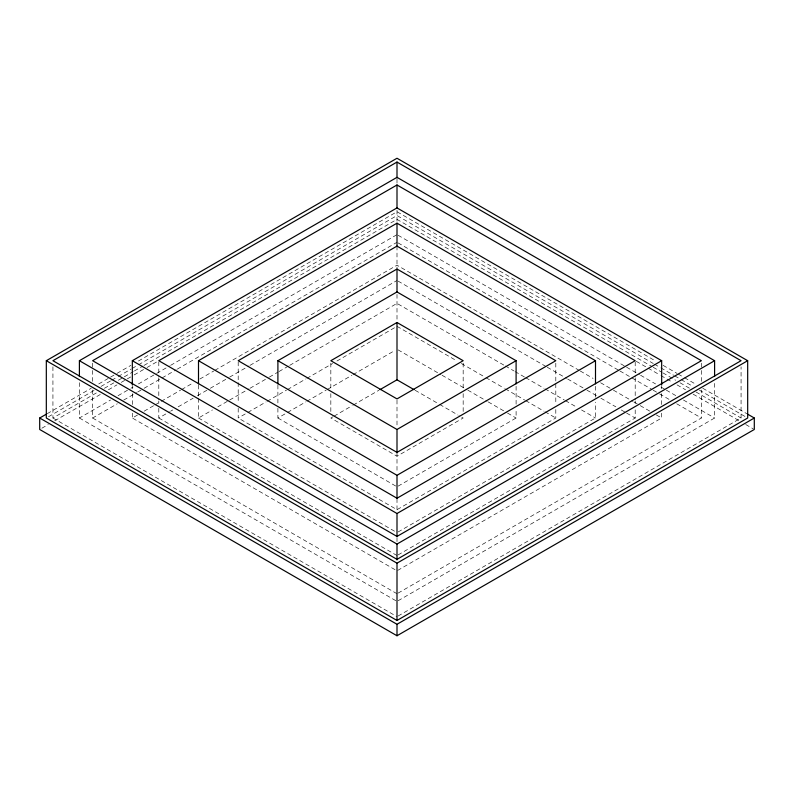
<?xml version="1.0" encoding="UTF-8"?>
<svg xmlns="http://www.w3.org/2000/svg" width="794" height="794" viewBox="0 0 794 794"><rect width="100%" height="100%" fill="white"/><g stroke="black" fill="none" stroke-linecap="round" stroke-linejoin="round"><path stroke-width="0.6" stroke-dasharray="3.97 2.98" d="M47.213 413.674L91.201 388.276M98.714 383.939L109.443 377.746M110.515 377.13L115.884 374.024M116.956 373.408L130.901 365.359M138.414 361.022L397 211.73L655.586 361.022M48.464 416.771L94.575 390.152M101.007 386.43L110.664 380.862M111.736 380.247L117.095 377.15M118.167 376.525L131.04 369.101M132.112 368.476L137.471 365.379M138.543 364.764L397 215.541L653.313 363.523M52.93 366.808L52.93 418.011L97.95 392.018M104.381 388.306L114.028 382.738M118.316 380.266L133.323 371.602M134.394 370.977L142.97 366.024M144.042 365.409L397 219.362L652.102 366.649M41.844 428.234L48.285 424.512M54.726 420.8L100.858 394.161M108.371 389.824L116.956 384.872M121.244 382.39L133.045 375.582M134.126 374.957L145.927 368.148M146.999 367.523L157.728 361.33M79.4 382.658L79.4 418.011L110.515 400.047M118.028 395.71L129.829 388.891M130.901 388.276L133.045 387.035M138.414 383.939L155.584 374.024M156.656 373.408L169.529 365.974M170.601 365.359L397 234.647M92.63 389.973L92.63 418.011L117.284 403.779M123.715 400.067L136.578 392.643M137.65 392.028L142.999 388.931M144.071 388.316L176.228 369.746M177.3 369.131L397 242.289M132.33 413.138L132.33 418.011L137.69 414.915M144.121 411.203L153.768 405.635M154.84 405.019L160.19 401.923M161.261 401.307L180.556 390.172M181.627 389.556L193.408 382.748M199.84 379.036L213.765 370.997M214.837 370.371L397 265.206L579.163 370.371M158.8 408.255L158.8 418.011L169.529 411.818M170.601 411.193L172.745 409.962M178.114 406.856L193.131 398.191M197.428 395.71L209.229 388.891M210.301 388.276L228.543 377.746M229.615 377.13L248.929 365.974M250.001 365.359L397 280.49M198.5 398.509L198.5 418.011L212.445 409.962M217.814 406.856L228.543 400.662M229.615 400.047L248.929 388.891M250.001 388.276L268.243 377.746M269.315 377.13L277.9 372.168M278.972 371.552L288.629 365.974M289.701 365.359L397 303.407L504.299 365.359M238.2 408.255L238.2 418.011L246.785 413.059M247.857 412.433L266.099 401.903M267.171 401.288L286.485 390.132M287.557 389.517L305.799 378.986M306.871 378.361L332.626 363.493M336.914 361.022L394.856 327.565M277.9 408.255L277.9 418.011L286.485 413.059M287.557 412.433L305.799 401.903M306.871 401.288L326.185 390.132M327.257 389.517L351.931 375.264M353.012 374.649L394.856 350.491M332.964 416.781L330.83 418.011L397 456.213L463.17 418.011L458.902 415.55M334.036 416.165L352.179 405.684M353.241 405.069L378.857 390.281M398.072 486.156L516.1 418.011L516.1 409.476M555.8 409.476L555.8 418.011L397 509.688L238.2 418.011M398.072 531.99L595.5 418.011L595.5 402.161M398.072 554.917L635.2 418.011L635.2 408.255M661.67 413.138L661.67 418.011L397 570.817L132.33 418.011M398.072 593.118L701.37 418.011L701.37 389.973M398.072 600.76L714.6 418.011L714.6 382.658M398.072 616.035L741.07 418.011L741.07 366.808M663.099 365.359L677.044 373.408M678.116 374.024L683.485 377.13M684.557 377.746L695.286 383.939M702.799 388.276L746.787 413.674M654.385 364.148L659.745 367.235M660.816 367.86L673.689 375.284M674.761 375.909L680.121 379.006M681.192 379.621L692.993 386.43M699.425 390.152L745.536 416.771M653.174 367.265L661.749 372.217M662.821 372.833L675.684 380.266M679.972 382.738L689.619 388.306M696.05 392.018L741.07 418.011M636.272 361.33L647.001 367.523M648.073 368.148L659.874 374.957M660.955 375.582L672.756 382.39M677.044 384.872L685.629 389.824M693.142 394.161L739.274 420.8M745.715 424.512L753.228 428.849M398.072 235.262L625.543 366.59M626.615 367.215L639.488 374.649M640.569 375.264L655.586 383.939M660.955 387.035L665.243 389.517M666.315 390.132L675.972 395.71M683.485 400.047L714.6 418.011M398.072 242.904L618.844 370.371M619.916 370.987L652.072 389.546M653.144 390.172L658.494 393.258M659.566 393.884L670.285 400.067M676.716 403.779L701.37 418.011M580.235 370.997L593.088 378.42M600.592 382.748L612.373 389.556M613.444 390.172L632.739 401.307M633.811 401.923L639.16 405.019M640.232 405.635L649.879 411.203M656.31 414.915L661.67 418.011M398.072 281.106L546.143 366.59M547.215 367.215L566.529 378.361M567.601 378.986L585.843 389.517M586.915 390.132L596.572 395.71M600.869 398.191L615.886 406.856M621.255 409.962L625.543 412.433M626.615 413.059L635.2 418.011M505.371 365.974L513.956 370.927M515.028 371.552L524.685 377.13M525.757 377.746L543.999 388.276M545.071 388.891L564.385 400.047M565.457 400.662L576.186 406.856M581.555 409.962L595.5 418.011M397 326.324L457.086 361.022M461.374 363.493L484.985 377.13M486.057 377.746L504.299 388.276M505.371 388.891L524.685 400.047M525.757 400.662L543.999 411.193M545.071 411.818L555.8 418.011M398.072 349.866L440.988 374.649M442.069 375.264L466.743 389.517M467.815 390.132L487.129 401.288M488.201 401.903L506.443 412.433M507.515 413.059L516.1 418.011M415.143 390.281L438.625 403.838M439.687 404.454L457.83 414.934M277.9 418.011L397 486.772M198.5 418.011L397 532.615M158.8 418.011L397 555.532M92.63 418.011L397 593.733M79.4 418.011L397 601.376M52.93 418.011L397 616.66M701.37 363.146L701.37 369.24M701.37 370.461L701.37 382.658M661.67 386.311L661.67 388.752M661.67 393.626L661.67 404.603M635.2 361.925L635.2 376.555M635.2 377.775L635.2 399.719M635.2 400.94L635.2 403.382M595.5 386.311L595.5 397.288M555.8 363.146L555.8 382.658M555.8 383.869L555.8 404.603M516.1 386.311L516.1 404.603M463.17 363.146L463.17 388.752M463.17 393.626L463.17 411.917M397 179.136L397 184.01M397 210.261L397 222.777M397 246.11L397 268.293M397 294.385L397 321.451M397 400.126L397 426.954M397 452.391L397 472.142M397 498.721L397 511.644M397 537.657L397 542.123M330.83 363.146L330.83 388.752M330.83 393.626L330.83 411.917M277.9 385.09L277.9 403.382M238.2 361.925L238.2 381.438M238.2 382.658L238.2 403.382M198.5 385.09L198.5 397.288M158.8 361.925L158.8 376.555M158.8 377.775L158.8 399.719M158.8 400.94L158.8 403.382M132.33 386.311L132.33 388.752M132.33 393.626L132.33 404.603M92.63 363.146L92.63 369.24M92.63 370.461L92.63 382.658"/><path stroke-width="1.19" d="M46.32 360.704L397 158.244L747.68 360.704L747.68 418.011L397 620.471L46.32 418.011L46.32 360.704L397 563.174L747.68 360.704M397 162.065L52.93 360.704L397 559.353L741.07 360.704L397 162.065L397 177.916M79.4 376.555L79.4 360.704L397 177.34L714.6 360.704L714.6 376.555M397 184.982L92.63 360.704L397 536.436L701.37 360.704L397 184.982L397 208.147M132.33 385.09L132.33 360.704L397 207.909L661.67 360.704L661.67 385.09M747.859 414.289L754.3 418.011L754.3 429.475L397 635.756L39.7 429.475L39.7 418.011L46.141 414.289M397 223.183L158.8 360.704L397 498.235L635.2 360.704L397 223.183L397 246.348M198.5 383.869L198.5 360.704L397 246.11L595.5 360.704L595.5 383.869M397 269.027L238.2 360.704L397 452.391L555.8 360.704L397 269.027L397 292.192M277.9 383.869L277.9 360.704L397 291.944L516.1 360.704L516.1 383.869M397 322.503L330.83 360.704L397 398.906L463.17 360.704L397 322.503L397 379.81L379.929 389.665M277.9 360.704L397 429.475L516.1 360.704M198.5 360.704L397 475.308L595.5 360.704M132.33 360.704L397 513.51L661.67 360.704M79.4 360.704L397 544.069L714.6 360.704M39.7 418.011L397 624.292L754.3 418.011M397 379.81L414.071 389.665M397 429.475L397 452.64M397 475.308L397 498.473M397 513.51L397 536.675M397 544.069L397 559.919M397 563.174L397 620.471M397 624.292L397 635.756"/></g></svg>
